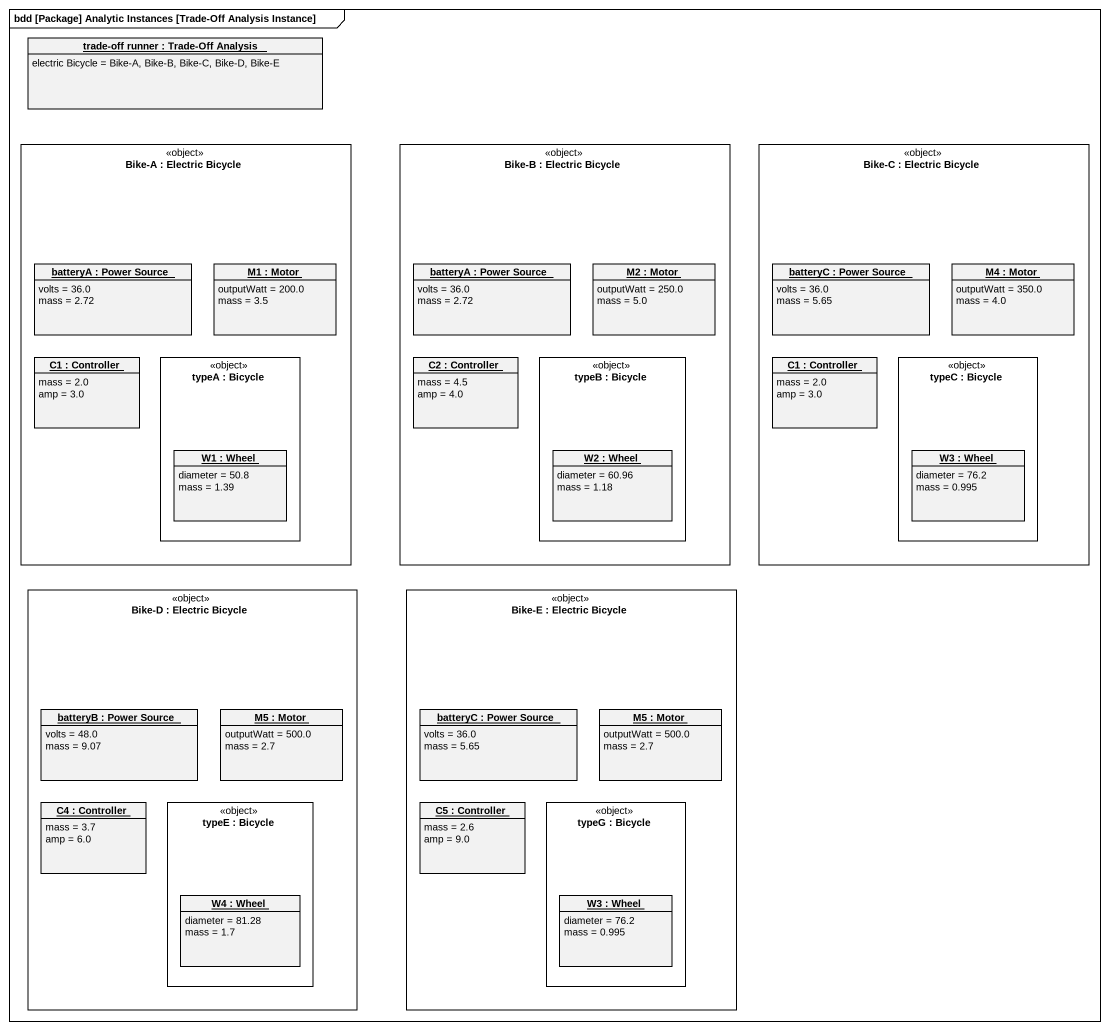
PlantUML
@startuml
mainframe bdd [Package] Analytic Instances [Trade-Off Analysis Instance]
hide circle
hide empty members
object "trade-off runner : Trade-Off Analysis" as trade_off_runner {
  electric Bicycle = Bike-A, Bike-B, Bike-C, Bike-D, Bike-E
}
rectangle "Bike-A : Electric Bicycle" as Bike_A <<object>> {
  object "batteryA : Power Source" as batteryA {
    volts = 36.0
    mass = 2.72
  }
  object "M1 : Motor" as M1 {
    outputWatt = 200.0
    mass = 3.5
  }
  object "C1 : Controller" as C1 {
    mass = 2.0
    amp = 3.0
  }
  rectangle "typeA : Bicycle" as typeA <<object>> {
    object "W1 : Wheel" as W1 {
      diameter = 50.8
      mass = 1.39
    }
  }
}
rectangle "Bike-B : Electric Bicycle" as Bike_B <<object>> {
  object "batteryA : Power Source" as batteryA_2 {
    volts = 36.0
    mass = 2.72
  }
  object "M2 : Motor" as M2 {
    outputWatt = 250.0
    mass = 5.0
  }
  object "C2 : Controller" as C2 {
    mass = 4.5
    amp = 4.0
  }
  rectangle "typeB : Bicycle" as typeB <<object>> {
    object "W2 : Wheel" as W2 {
      diameter = 60.96
      mass = 1.18
    }
  }
}
rectangle "Bike-C : Electric Bicycle" as Bike_C <<object>> {
  object "batteryC : Power Source" as batteryC {
    volts = 36.0
    mass = 5.65
  }
  object "M4 : Motor" as M4 {
    outputWatt = 350.0
    mass = 4.0
  }
  object "C1 : Controller" as C1_2 {
    mass = 2.0
    amp = 3.0
  }
  rectangle "typeC : Bicycle" as typeC <<object>> {
    object "W3 : Wheel" as W3 {
      diameter = 76.2
      mass = 0.995
    }
  }
}
rectangle "Bike-D : Electric Bicycle" as Bike_D <<object>> {
  object "batteryB : Power Source" as batteryB {
    volts = 48.0
    mass = 9.07
  }
  object "M5 : Motor" as M5 {
    outputWatt = 500.0
    mass = 2.7
  }
  object "C4 : Controller" as C4 {
    mass = 3.7
    amp = 6.0
  }
  rectangle "typeE : Bicycle" as typeE <<object>> {
    object "W4 : Wheel" as W4 {
      diameter = 81.28
      mass = 1.7
    }
  }
}
rectangle "Bike-E : Electric Bicycle" as Bike_E <<object>> {
  object "batteryC : Power Source" as batteryC_2 {
    volts = 36.0
    mass = 5.65
  }
  object "M5 : Motor" as M5_2 {
    outputWatt = 500.0
    mass = 2.7
  }
  object "C5 : Controller" as C5 {
    mass = 2.6
    amp = 9.0
  }
  rectangle "typeG : Bicycle" as typeG <<object>> {
    object "W3 : Wheel" as W3_2 {
      diameter = 76.2
      mass = 0.995
    }
  }
}
@enduml
